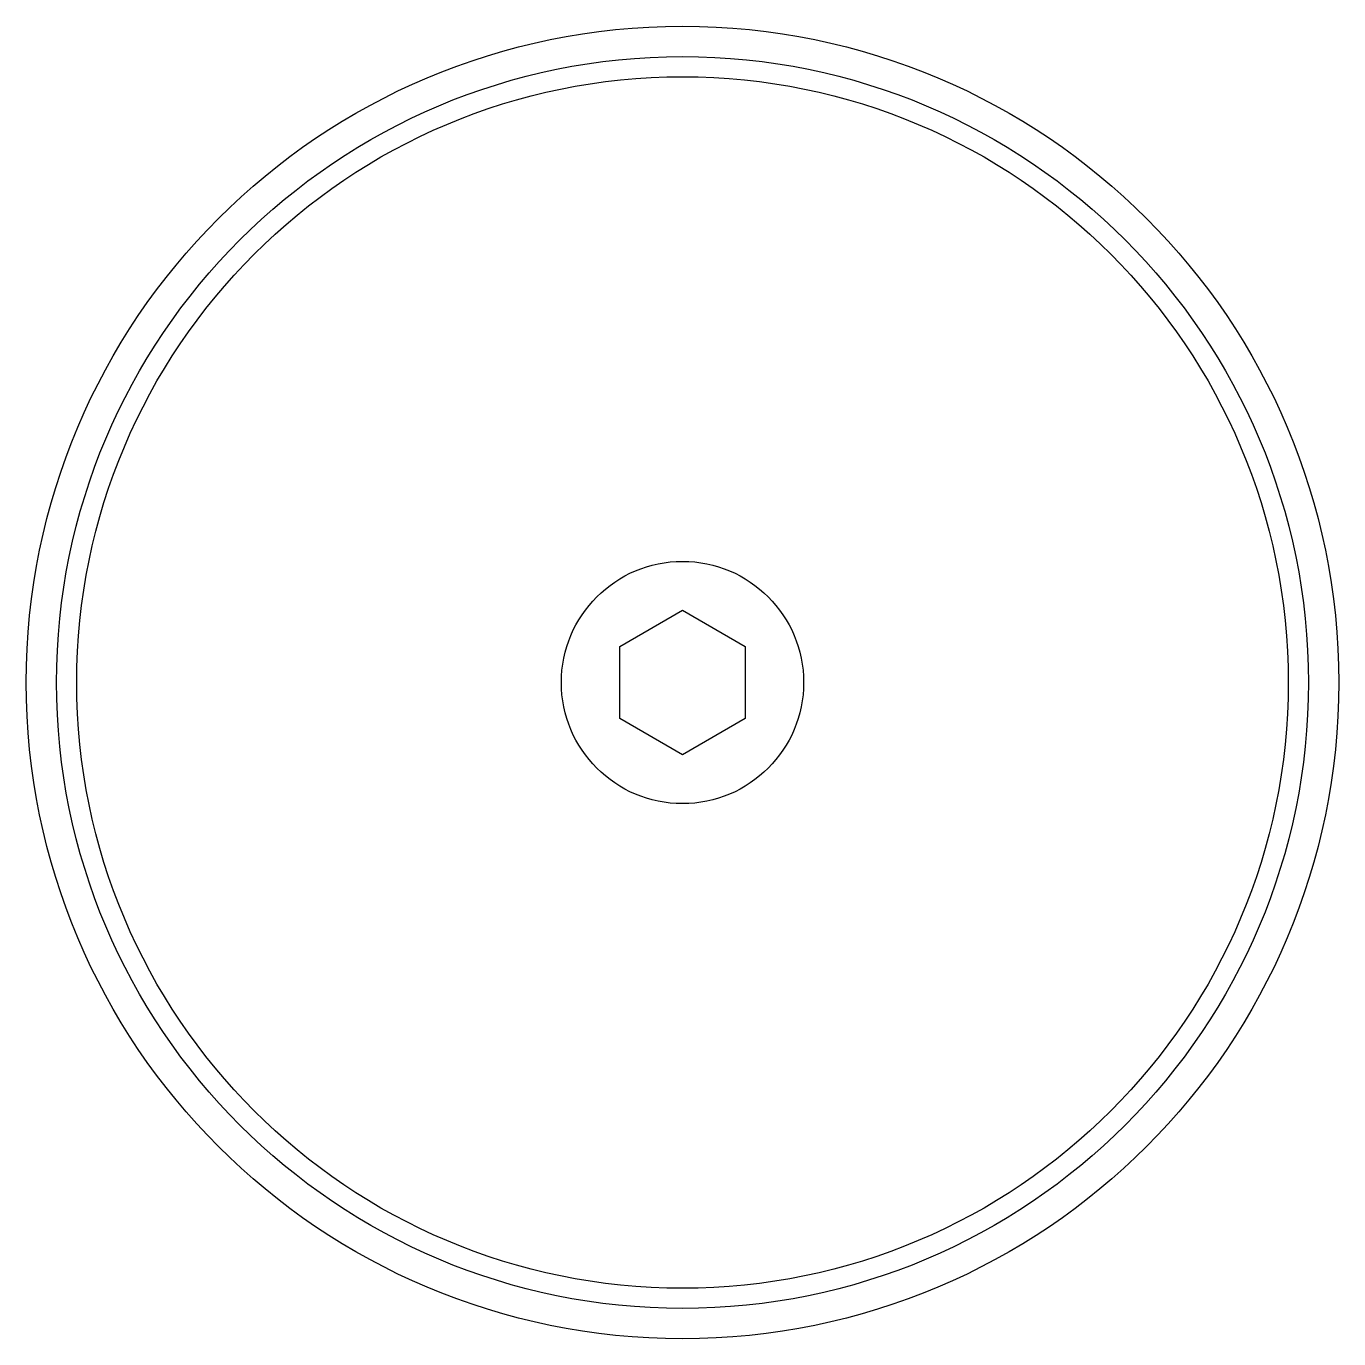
# Model space of a CAD drawing. Header units: millimetres. Extents: x -65 to 65, y -65 to 65.
import ezdxf

# ---------------------------------------------------------------- set-up
doc = ezdxf.new("R2010")
doc.units = ezdxf.units.MM
doc.layers.get('0').update_dxf_attribs({"linetype": 'CONTINUOUS'})

msp = doc.modelspace()

# ---------------------------------------------------------------- linework, layer by layer
msp.add_lwpolyline([(-6.2, -3.58), (-6.2, 3.58), (0, 7.16), (6.2, 3.58), (6.2, -3.58), (0, -7.16)], close=True)
for radius in [65, 62, 60, 12]:
    msp.add_circle((0, 0), radius)

doc.saveas('drawing.dxf')
